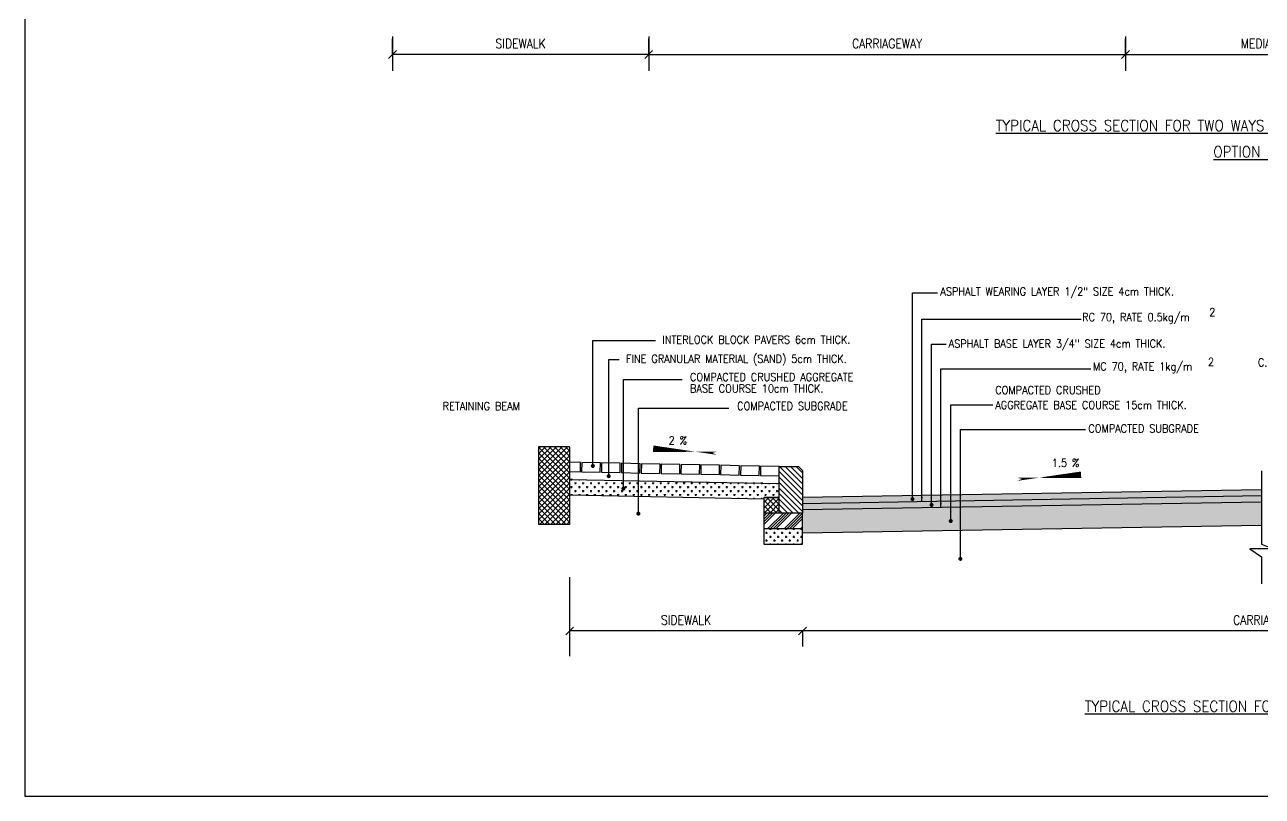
# Model space of a CAD drawing. Extents: x 994 to 1076, y -64.5 to -7.5.
# Drawn here: x 994.02 to 1033.88, y -64.52 to -39.69 of the extents above; entities that cross this region are included whole.
import ezdxf
from ezdxf.enums import TextEntityAlignment as Align

# ---------------------------------------------------------------- set-up
doc = ezdxf.new("R2010")
doc.units = 0
doc.header["$LTSCALE"] = 4
doc.header["$MEASUREMENT"] = 0
doc.layers.get('0').update_dxf_attribs({"linetype": 'CONTINUOUS'})
doc.layers.get('DEFPOINTS').update_dxf_attribs({"linetype": 'CONTINUOUS'})
for name, color, linetype in [('Detail Description', 7, 'CONTINUOUS'), ('Detail Dimension', 7, 'CONTINUOUS'), ('Detail Text', 7, 'CONTINUOUS'), ('DETAILS', 7, 'CONTINUOUS'), ('Head Title Block', 7, 'CONTINUOUS')]:
    doc.layers.add(name, color=color, linetype=linetype)
doc.styles.add('ROMANC', font='romanc')
doc.styles.add('ROMANS', font='ROMANS.shx', dxfattribs={"width": 0.85, "height": 0.3})
doc.styles.get("Standard").update_dxf_attribs({"font": 'TXT.SHX'})
doc.dimstyles.get("Standard").update_dxf_attribs({"dimtxt": 0.85, "dimasz": 0.25, "dimexe": 0.5, "dimexo": 0, "dimgap": 0.2, "dimtad": 1, "dimdec": 0, "dimlfac": 20, "dimzin": 0, "dimdsep": 46, "dimtxsty": 'ROMANS', "dimblk": 'OBLIQUE', "dimcen": 0, "dimclrd": 5, "dimclre": 2, "dimclrt": 6, "dimadec": 0, "dimazin": 0, "dimtfac": 100, "dimtdec": 0, "dimtix": 1, "dimtofl": 0, "dimtmove": 2, "dimatfit": 3, "dimfxl": 1, "dimtolj": 1, "dimtzin": 0, "dimarcsym": 0})
doc.dimstyles.new('STANDARD 10', dxfattribs={"dimscale": 0, "dimtxt": 0.5, "dimasz": 2, "dimexe": 2.5, "dimexo": 0.06, "dimgap": 1, "dimtad": 1, "dimdec": 0, "dimzin": 0, "dimdsep": 46, "dimtxsty": 'Standard', "dimblk": 'OBLIQUE', "dimcen": 0.09, "dimclrd": 5, "dimclre": 2, "dimclrt": 6, "dimadec": 0, "dimazin": 0, "dimtfac": 1, "dimtdec": 0, "dimtofl": 0, "dimtmove": 2, "dimatfit": 3, "dimfxl": 1, "dimtolj": 1, "dimtzin": 0, "dimarcsym": 0})

# ---------------------------------------------------------------- blocks, each defined once
blk = doc.blocks.new('_Oblique')
at = {"color": 0, "linetype": 'ByBlock', "lineweight": -2}
blk.add_line((-0.5, -0.5), (0.5, 0.5), dxfattribs=at)
blk = doc.blocks.new('*D4')
at = {"layer": 'DEFPOINTS', "color": 0, "linetype": 'Continuous', "transparency": 16777216}
for p in [(1019.069, -59.198), (1019.069, -59.198), (1049.069, -59.198)]:
    blk.add_point(p, dxfattribs=at)
at = {"layer": 'Detail Dimension', "color": 2, "linetype": 'Continuous', "lineweight": -2, "transparency": 16777216}
for p, q in [((1019.069, -59.198), (1019.069, -59.698)), ((1049.069, -59.198), (1049.069, -59.698))]:
    blk.add_line(p, q, dxfattribs=at)
at = {"layer": 'Detail Dimension', "color": 5, "linetype": 'Continuous', "lineweight": -2, "transparency": 16777216}
blk.add_line((1049.069, -59.198), (1019.069, -59.198), dxfattribs=at)
at = {"layer": 'Detail Dimension', "color": 5, "linetype": 'Continuous', "lineweight": -2, "transparency": 16777216, "xscale": 0.25, "yscale": 0.25, "zscale": 0.25}
for p, rotation in [((1019.069, -59.198), 179.9999999999999), ((1049.069, -59.198), 359.9999999999999)]:
    blk.add_blockref('_Oblique', p, dxfattribs=dict(at, rotation=rotation))
at = {"layer": 'Detail Dimension', "color": 6, "linetype": 'Continuous', "transparency": 16777216, "insert": (1034.069, -58.848), "char_height": 0.3, "attachment_point": 5, "style": 'ROMANS'}
blk.add_mtext('\\A1;CARRIAGEWAY', dxfattribs=at)
blk = doc.blocks.new('*D5')
at = {"layer": 'DEFPOINTS', "color": 0, "linetype": 'Continuous', "transparency": 16777216}
for p in [(1011.569, -59.198), (1011.569, -59.198), (1019.069, -59.198)]:
    blk.add_point(p, dxfattribs=at)
at = {"layer": 'Detail Dimension', "color": 2, "linetype": 'Continuous', "lineweight": -2, "transparency": 16777216}
for p, q in [((1011.569, -59.198), (1011.569, -59.698)), ((1019.069, -59.198), (1019.069, -59.698))]:
    blk.add_line(p, q, dxfattribs=at)
at = {"layer": 'Detail Dimension', "color": 5, "linetype": 'Continuous', "lineweight": -2, "transparency": 16777216}
blk.add_line((1019.069, -59.198), (1011.569, -59.198), dxfattribs=at)
at = {"layer": 'Detail Dimension', "color": 5, "linetype": 'Continuous', "lineweight": -2, "transparency": 16777216, "xscale": 0.25, "yscale": 0.25, "zscale": 0.25}
for p, rotation in [((1011.569, -59.198), 179.9999999999999), ((1019.069, -59.198), 359.9999999999999)]:
    blk.add_blockref('_Oblique', p, dxfattribs=dict(at, rotation=rotation))
at = {"layer": 'Detail Dimension', "color": 6, "linetype": 'Continuous', "transparency": 16777216, "insert": (1015.319, -58.848), "char_height": 0.3, "attachment_point": 5, "style": 'ROMANS'}
blk.add_mtext('\\A1;SIDEWALK', dxfattribs=at)
blk = doc.blocks.new('FLOW')
at = {"color": 6, "linetype": 'Continuous'}
blk.add_lwpolyline([(1.64, -1.33, 0, 1.48, 0), (0, 0, 0, 0.844, 0), (-4.3, 3.48, 0.844, 0.844, 0)], format="xyseb", dxfattribs=at)
blk = doc.blocks.new('*D18')
at = {"layer": 'DEFPOINTS', "color": 0, "linetype": 'Continuous', "transparency": 16777216}
for p in [(1005.863, -40.644), (1005.863, -40.644), (1014.117, -40.644)]:
    blk.add_point(p, dxfattribs=at)
at = {"layer": 'Detail Dimension', "color": 2, "linetype": 'Continuous', "lineweight": -2, "transparency": 16777216}
for p, q in [((1005.863, -40.644), (1005.863, -40.144)), ((1014.117, -40.644), (1014.117, -40.144))]:
    blk.add_line(p, q, dxfattribs=at)
at = {"layer": 'Detail Dimension', "color": 5, "linetype": 'Continuous', "lineweight": -2, "transparency": 16777216}
blk.add_line((1014.117, -40.644), (1005.863, -40.644), dxfattribs=at)
at = {"layer": 'Detail Dimension', "color": 5, "linetype": 'Continuous', "lineweight": -2, "transparency": 16777216, "xscale": 0.25, "yscale": 0.25, "zscale": 0.25}
for p, rotation in [((1005.863, -40.644), 179.9999999999975), ((1014.117, -40.644), 359.9999999999975)]:
    blk.add_blockref('_Oblique', p, dxfattribs=dict(at, rotation=rotation))
at = {"layer": 'Detail Dimension', "color": 6, "linetype": 'Continuous', "transparency": 16777216, "insert": (1009.99, -40.294), "char_height": 0.3, "attachment_point": 5, "style": 'ROMANS'}
blk.add_mtext('\\A1;SIDEWALK', dxfattribs=at)
blk = doc.blocks.new('*D19')
at = {"layer": 'DEFPOINTS', "color": 0, "linetype": 'Continuous', "transparency": 16777216}
for p in [(1014.117, -40.644), (1029.472, -40.644), (1029.472, -40.644)]:
    blk.add_point(p, dxfattribs=at)
at = {"layer": 'Detail Dimension', "color": 2, "linetype": 'Continuous', "lineweight": -2, "transparency": 16777216}
for p, q in [((1014.117, -40.644), (1014.117, -40.144)), ((1029.472, -40.644), (1029.472, -40.144))]:
    blk.add_line(p, q, dxfattribs=at)
at = {"layer": 'Detail Dimension', "color": 5, "linetype": 'Continuous', "lineweight": -2, "transparency": 16777216}
blk.add_line((1014.117, -40.644), (1029.472, -40.644), dxfattribs=at)
at = {"layer": 'Detail Dimension', "color": 5, "linetype": 'Continuous', "lineweight": -2, "transparency": 16777216, "xscale": 0.25, "yscale": 0.25, "zscale": 0.25, "rotation": 180}
blk.add_blockref('_Oblique', (1014.117, -40.644), dxfattribs=at)
at = {"layer": 'Detail Dimension', "color": 5, "linetype": 'Continuous', "lineweight": -2, "transparency": 16777216, "xscale": 0.25, "yscale": 0.25, "zscale": 0.25}
blk.add_blockref('_Oblique', (1029.472, -40.644), dxfattribs=at)
at = {"layer": 'Detail Dimension', "color": 6, "linetype": 'Continuous', "transparency": 16777216, "insert": (1021.794, -40.294), "char_height": 0.3, "attachment_point": 5, "style": 'ROMANS'}
blk.add_mtext('\\A1;CARRIAGEWAY', dxfattribs=at)
blk = doc.blocks.new('*D20')
at = {"layer": 'DEFPOINTS', "color": 0, "linetype": 'Continuous', "transparency": 16777216}
for p in [(1029.472, -40.644), (1038.122, -40.644), (1038.122, -40.644)]:
    blk.add_point(p, dxfattribs=at)
at = {"layer": 'Detail Dimension', "color": 2, "linetype": 'Continuous', "lineweight": -2, "transparency": 16777216}
for p, q in [((1029.472, -40.644), (1029.472, -40.144)), ((1038.122, -40.644), (1038.122, -40.144))]:
    blk.add_line(p, q, dxfattribs=at)
at = {"layer": 'Detail Dimension', "color": 5, "linetype": 'Continuous', "lineweight": -2, "transparency": 16777216}
blk.add_line((1029.472, -40.644), (1038.122, -40.644), dxfattribs=at)
at = {"layer": 'Detail Dimension', "color": 5, "linetype": 'Continuous', "lineweight": -2, "transparency": 16777216, "xscale": 0.25, "yscale": 0.25, "zscale": 0.25, "rotation": 180}
blk.add_blockref('_Oblique', (1029.472, -40.644), dxfattribs=at)
at = {"layer": 'Detail Dimension', "color": 5, "linetype": 'Continuous', "lineweight": -2, "transparency": 16777216, "xscale": 0.25, "yscale": 0.25, "zscale": 0.25}
blk.add_blockref('_Oblique', (1038.122, -40.644), dxfattribs=at)
at = {"layer": 'Detail Dimension', "color": 6, "linetype": 'Continuous', "transparency": 16777216, "insert": (1033.797, -40.294), "char_height": 0.3, "attachment_point": 5, "style": 'ROMANS'}
blk.add_mtext('\\A1;MEDIAN', dxfattribs=at)

msp = doc.modelspace()

# ---------------------------------------------------------------- hatches: boundary and pattern name
at = {"linetype": 'Continuous'}
h = msp.add_hatch(dxfattribs=at)
h.set_pattern_fill('ANSI37', color=2, style=0)
h.set_pattern_definition([(45, (4.90406, -33.32761), (-0.088388348, 0.088388348), []), (135, (4.90406, -33.32761), (-0.088388348, -0.088388348), [])])
h.paths.add_polyline_path([(1010.569, -55.77), (1011.569, -55.77), (1011.569, -53.27), (1010.569, -53.27)])
at = {"layer": 'DETAILS', "linetype": 'Continuous'}
h = msp.add_hatch(dxfattribs=at)
h.set_pattern_fill('ANSI31', color=2, style=0)
h.set_pattern_definition([(135, (2067.91339, -22.32284), (0.088388348, 0.088388348), [])])
h.paths.add_polyline_path([(1018.319, -53.905), (1018.944, -53.905), (1019.069, -54.03), (1019.069, -54.655), (1019.069, -54.905), (1019.062, -54.905), (1019.068, -55.305), (1019.069, -55.305), (1019.069, -55.405), (1018.319, -55.405)])
h = msp.add_hatch(dxfattribs=at)
h.set_pattern_fill('CROSS', color=2, scale=0.5, style=0)
h.set_pattern_definition([(180, (2067.91339, -22.32284), (-0.125, 0.125), [0.0625, -0.1875]), (90, (2067.88214, -22.35409), (0.125, 0.125), [0.0625, -0.1875])])
h.paths.add_polyline_path([(1011.569, -54.32), (1018.319, -54.455), (1018.319, -54.905), (1017.819, -54.905), (1017.819, -54.946), (1011.569, -54.821)])
h = msp.add_hatch(dxfattribs=at)
h.set_pattern_fill('ANSI37', color=2, style=0)
h.set_pattern_definition([(135, (2067.91339, -22.32284), (0.088388348, 0.088388348), []), (45, (2067.91339, -22.32284), (0.088388348, -0.088388348), [])])
h.paths.add_polyline_path([(1017.819, -54.905), (1018.319, -54.905), (1018.319, -55.405), (1017.819, -55.405)])
h = msp.add_hatch(dxfattribs=at)
h.set_pattern_fill('AR-CONC', color=2, scale=0.03, style=0)
h.set_pattern_definition([(50, (-6093.18198, -2827.27284), (0.2151780548, -0.0188256405), [0.0225, -0.2475]), (355, (-6093.18198, -2827.27284), (-0.0416254, 0.22565764), [0.018, -0.198]), (100.4514, (-6093.16405, -2827.2744), (0.1735528145, 0.2068318626), [0.019122057, -0.2103426336]), (46.1842, (-6093.18198, -2827.21284), (0.320172315, -0.049655704), [0.03375, -0.37125]), (96.6356, (-6093.1553, -2827.21698), (0.280398812, 0.292235361), [0.028683086, -0.3155139]), (351.1842, (-6093.18198, -2827.21284), (0.280398584, 0.29223558), [0.027, -0.297]), (21, (-6093.15198, -2827.22784), (0.1790721156, -0.120785667), [0.0225, -0.2475]), (326, (-6093.15198, -2827.22784), (0.0729945996, 0.2175450135), [0.018, -0.198]), (71.4514, (-6093.13706, -2827.2379), (0.2520667886, 0.096759149), [0.019122057, -0.2103426336]), (37.5, (-6093.18198, -2827.27284), (0.0036479566, 0.09986815615), [0, -0.1956, 0, -0.201, 0, -0.19875]), (7.5, (-6093.18198, -2827.27284), (0.0789208612, 0.1183235136), [0, -0.1146, 0, -0.1911, 0, -0.07575]), (327.5, (-6093.24888, -2827.27284), (0.16014673085, -0.0067664615), [0, -0.075, 0, -0.234, 0, -0.3105]), (317.5, (-6093.27888, -2827.27284), (0.1749558508, 0.0300314947), [0, -0.0975, 0, -0.1554, 0, -0.2205])])
h.paths.add_polyline_path([(1019.069, -54.905), (1019.069, -55.105), (1033.852, -54.855), (1033.852, -54.655)])
h = msp.add_hatch(dxfattribs=at)
h.set_pattern_fill('SWAMP', color=2, scale=0.11, angle=45, style=0)
h.set_pattern_definition([(45, (-6093.18198, -2827.27284), (-0.0284700949, 0.1062518408), [0.01375, -0.09625]), (135, (-6093.17712, -2827.26798), (-0.10625184083, 0.0284700949), [0.006875, -0.1836505887]), (135, (-6093.175904, -2827.266763), (-0.10625184083, 0.0284700949), [0.0055, -0.1850255887]), (135, (-6093.178334, -2827.269194), (-0.10625184083, 0.0284700949), [0.0055, -0.1850255887]), (105, (-6093.17469, -2827.26555), (-0.1062518408, 0.028470095), [0.0044, -0.1056]), (165, (-6093.17955, -2827.27041), (-0.0777817459, -0.0777817458), [0.0044, -0.1056])])
h.paths.add_polyline_path([(1033.852, -55.055), (1033.852, -54.855), (1019.069, -55.105), (1019.069, -55.155), (1019.069, -55.255), (1019.069, -55.305)])
h = msp.add_hatch(dxfattribs=at)
h.set_pattern_fill('CROSS', color=2, scale=0.5, style=0)
h.set_pattern_definition([(0, (0, -7.66954), (0.125, 0.125), [0.0625, -0.1875]), (90, (0.03125, -7.7008), (-0.125, 0.125), [0.0625, -0.1875])])
h.paths.add_polyline_path([(1049.069, -56.055), (1049.069, -55.305), (1034.286, -55.055), (1034.286, -55.805)])
h.paths.add_polyline_path([(1019.069, -55.305), (1019.069, -56.055), (1033.852, -55.805), (1033.852, -55.055)])
h = msp.add_hatch(dxfattribs=at)
h.set_pattern_fill('ANSI34', color=2, scale=0.5, angle=90, style=0)
h.set_pattern_definition([(45, (2067.9134, -22.32284), (0.26516504, -0.26516504), []), (45, (2067.9134, -22.23445), (0.26516504, -0.26516504), []), (45, (2067.9134, -22.14606), (0.26516504, -0.26516504), []), (45, (2067.9134, -22.05768), (0.26516504, -0.26516504), [])])
h.paths.add_polyline_path([(1019.069, -55.905), (1019.069, -55.405), (1018.319, -55.405), (1017.819, -55.405), (1017.819, -55.905)])
h = msp.add_hatch(dxfattribs=at)
h.set_pattern_fill('CROSS', color=2, scale=0.5, angle=90, style=0)
h.set_pattern_definition([(90, (2067.91339, -22.32284), (0.125, 0.125), [0.0625, -0.1875]), (7e-15, (2067.88214, -22.29159), (0.125, -0.125), [0.0625, -0.1875])])
h.paths.add_polyline_path([(1017.819, -55.905), (1017.819, -56.405), (1019.069, -56.405), (1019.069, -55.905)])

# ---------------------------------------------------------------- linework, layer by layer
at = {"layer": 'Detail Dimension', "color": 2, "linetype": 'Continuous'}
for p, q in [((1005.863, -40.069), (1005.863, -41.171)), ((1029.472, -40.069), (1029.472, -41.171))]:
    msp.add_line(p, q, dxfattribs=at)
at = {"layer": 'Detail Dimension', "color": 3, "linetype": 'Continuous'}
msp.add_line((1014.117, -40.069), (1014.117, -41.171), dxfattribs=at)
at = {"layer": 'Detail Text', "color": 5, "linetype": 'Continuous'}
msp.add_lwpolyline([(1010.859, -53.284, 0, 0.243, 0), (1010.859, -52.924, 0, 0, 0), (1010.859, -52.17, 0, 0, 0), (1007.491, -52.17, 0, 0, 0)], format="xyseb", dxfattribs=at)
at = {"layer": 'DETAILS', "color": 9, "linetype": 'Continuous'}
for p, q in [((1011.569, -53.27), (1010.569, -53.27)), ((1010.569, -53.27), (1010.569, -55.77)), ((1011.569, -53.27), (1011.569, -55.77)), ((1011.569, -55.77), (1010.569, -55.77))]:
    msp.add_line(p, q, dxfattribs=at)
at = {"layer": 'DETAILS', "color": 3, "linetype": 'Continuous'}
for p, q in [((1011.569, -54.32), (1018.319, -54.455)), ((1011.569, -54.821), (1017.819, -54.946)), ((1033.852, -54.655), (1019.069, -54.905)), ((1018.319, -55.405), (1017.819, -55.405)), ((1033.852, -55.805), (1019.069, -56.055))]:
    msp.add_line(p, q, dxfattribs=at)
at = {"layer": 'DETAILS', "color": 7, "linetype": 'Continuous'}
for p, q in [((1033.852, -54.855), (1019.069, -55.105)), ((1033.852, -55.055), (1019.069, -55.305))]:
    msp.add_line(p, q, dxfattribs=at)
at = {"layer": 'DETAILS', "color": 2, "linetype": 'Continuous'}
msp.add_line((1011.569, -57.468), (1011.569, -60.01), dxfattribs=at)
at = {"layer": 'DETAILS', "color": 6, "linetype": 'Continuous'}
msp.add_lwpolyline([(1011.569, -54.07), (1011.914, -54.077), (1011.92, -53.777), (1011.569, -53.77)], dxfattribs=at)
for points in [[(1011.96, -53.778), (1011.954, -54.078), (1012.554, -54.09), (1012.56, -53.79)], [(1012.6, -53.791), (1012.594, -54.091), (1013.194, -54.103), (1013.2, -53.803)], [(1013.24, -53.804), (1013.234, -54.104), (1013.834, -54.116), (1013.84, -53.816)], [(1013.88, -53.817), (1013.874, -54.116), (1014.474, -54.128), (1014.48, -53.829)], [(1014.52, -53.829), (1014.514, -54.129), (1015.114, -54.141), (1015.12, -53.841)], [(1015.16, -53.842), (1015.154, -54.142), (1015.753, -54.154), (1015.759, -53.854)], [(1015.799, -53.855), (1015.793, -54.155), (1016.393, -54.167), (1016.399, -53.867)], [(1016.439, -53.868), (1016.433, -54.168), (1017.033, -54.18), (1017.039, -53.88)], [(1017.079, -53.881), (1017.073, -54.18), (1017.673, -54.192), (1017.679, -53.893)], [(1017.719, -53.893), (1017.713, -54.193), (1018.313, -54.205), (1018.319, -53.905)]]:
    msp.add_lwpolyline(points, close=True, dxfattribs=at)
at = {"layer": 'DETAILS', "color": 4, "linetype": 'Continuous'}
msp.add_lwpolyline([(1018.319, -53.905), (1018.944, -53.905), (1019.069, -54.03), (1019.069, -55.405), (1019.069, -55.405), (1018.319, -55.405), (1018.319, -53.905)], dxfattribs=at)
msp.add_lwpolyline([(1018.319, -53.905), (1018.944, -53.905), (1019.069, -54.03), (1019.069, -55.405), (1019.069, -55.405), (1018.319, -55.405), (1018.319, -53.905)], dxfattribs=at)
at = {"layer": 'DETAILS', "color": 9, "linetype": 'Continuous'}
msp.add_lwpolyline([(1033.852, -54.041), (1033.852, -56.411), (1034.227, -56.561), (1033.477, -56.561), (1033.852, -56.811), (1033.852, -57.688)], dxfattribs=at)
at = {"layer": 'DETAILS', "color": 3, "linetype": 'Continuous'}
for points in [[(1017.819, -54.905), (1017.819, -54.905), (1017.819, -56.405), (1019.069, -56.405), (1019.069, -55.405)], [(1017.819, -54.905), (1018.319, -54.905), (1017.819, -54.905), (1017.819, -55.905), (1019.069, -55.905), (1019.069, -55.405)]]:
    msp.add_lwpolyline(points, dxfattribs=at)
at = {"layer": 'Head Title Block', "color": 132}
msp.add_lwpolyline([(994.02, -64.519), (1076.02, -64.519), (1076.02, -7.519), (994.02, -7.519)], close=True, dxfattribs=at)
msp.add_lwpolyline([(994.02, -64.519), (1076.02, -64.519), (1076.02, -7.519), (994.02, -7.519)], close=True, dxfattribs=at)

# ---------------------------------------------------------------- block references
at = {"layer": 'DETAILS', "color": 3}
for p, xscale, yscale, zscale, rotation in [((1015.638, -53.432), -0.2499999999994785, 0.25, 0.25, 137.0300016593248), ((1026.66, -54.27), 0.2499999999994785, 0.2499999999994785, 0.2499999999994785, 222.9699983406752)]:
    msp.add_blockref('FLOW', p, dxfattribs=dict(at, xscale=xscale, yscale=yscale, zscale=zscale, rotation=rotation))

# ---------------------------------------------------------------- texts
at = {"layer": 'Detail Description', "color": 6, "style": 'ROMANC', "width": 0.9}
for s, p in [('%%uTYPICAL CROSS SECTION FOR TWO WAYS ROAD WITH MEDIAN AND SIDEWALKE.', (1033.591, -42.932)), ('%%uOPTION - 2', (1033.591, -43.776))]:
    msp.add_text(s, height=0.35391, dxfattribs=at).set_placement(p, align=Align.MIDDLE)
msp.add_text('%%uTYPICAL CROSS SECTION FOR ONE WAY ASPHALT ROAD', height=0.35391, dxfattribs=at).set_placement((1034.037, -61.624), align=Align.MIDDLE_CENTER)
at = {"layer": 'Detail Text', "color": 6, "style": 'ROMANS', "width": 0.89}
for s, height, p in [('ASPHALT WEARING LAYER 1/2" SIZE 4cm THICK.', 0.25785, (1023.508, -48.401)), (' RC 70, RATE 0.5kg/m', 0.25785, (1027.917, -49.225)), ('2', 0.258, (1032.171, -49.066)), ('INTERLOCK BLOCK PAVERS 6cm THICK.', 0.25785, (1014.556, -49.954)), ('ASPHALT BASE LAYER 3/4" SIZE 4cm THICK.', 0.25785, (1023.776, -50.081)), ('FINE GRANULAR MATERIAL (SAND) 5cm THICK.', 0.25785, (1013.386, -50.568)), ('MC 70, RATE 1kg/m', 0.25785, (1028.425, -50.813)), ('2', 0.258, (1032.127, -50.669)), ('C.L', 0.2578, (1033.735, -50.685))]:
    msp.add_text(s, height=height, dxfattribs=at).set_placement(p)
for s, height, p in [('COMPACTED CRUSHED AGGREGATE', 0.25785, (1015.446, -51.026)), ('BASE COURSE 10cm THICK.', 0.25785, (1015.446, -51.396)), ('COMPACTED CRUSHED', 0.25785, (1025.278, -51.447)), ('AGGREGATE BASE COURSE 15cm THICK.', 0.25785, (1025.278, -51.927)), ('RETAINING BEAM', 0.25785, (1007.481, -51.961)), ('COMPACTED SUBGRADE', 0.25785, (1016.963, -51.959)), ('COMPACTED SUBGRADE', 0.25785, (1028.276, -52.684)), ('2 %', 0.2578, (1014.757, -53.065)), ('1.5 %', 0.2578, (1027.099, -53.791))]:
    msp.add_text(s, height=height, dxfattribs=at).set_placement(p, align=Align.MIDDLE_LEFT)

# ---------------------------------------------------------------- dimensions: what is measured, and where the dimension line sits
at = {"layer": 'Detail Dimension', "color": 3, "linetype": 'Continuous'}
for p1, p2, text, picture, middle in [((1014.117, -40.644), (1005.863, -40.644), 'SIDEWALK', '*D18', (1009.99, -40.294)), ((1014.117, -40.644), (1029.472, -40.644), 'CARRIAGEWAY', '*D19', (1021.794, -40.294)), ((1029.472, -40.644), (1038.122, -40.644), 'MEDIAN', '*D20', (1033.797, -40.294))]:
    dim = msp.add_aligned_dim(p1=p1, p2=p2, distance=0, text=text, dimstyle='Standard', dxfattribs=at)
    dim.commit()
    dim.dimension.update_dxf_attribs({"geometry": picture, "text_midpoint": middle})
at = {"layer": 'Detail Dimension', "color": 9, "linetype": 'Continuous'}
for p1, p2, text, picture, middle in [((1019.069, -59.198), (1011.569, -59.198), 'SIDEWALK', '*D5', (1015.319, -58.848)), ((1049.069, -59.198), (1019.069, -59.198), 'CARRIAGEWAY', '*D4', (1034.069, -58.848))]:
    dim = msp.add_aligned_dim(p1=p1, p2=p2, distance=0, text=text, dimstyle='Standard', override={"dimse1": 0, "dimse2": 0}, dxfattribs=at)
    dim.commit()
    dim.dimension.update_dxf_attribs({"geometry": picture, "text_midpoint": middle})

# ---------------------------------------------------------------- leaders
at = {"layer": 'Detail Text', "color": 220, "linetype": 'Continuous'}
for points, override in [([(1022.611, -54.954), (1022.611, -48.32), (1023.417, -48.32)], {"dimscale": 1, "dimasz": 0.13, "dimtad": 0, "dimldrblk": 'Dot'}), ([(1022.915, -55.04), (1022.915, -49.167), (1028.042, -49.167)], {"dimscale": 1, "dimasz": 0.15, "dimtad": 0}), ([(1012.316, -53.888), (1012.316, -49.846), (1014.335, -49.846)], {"dimscale": 1, "dimasz": 0.13, "dimtad": 0, "dimldrblk": 'Dot'}), ([(1023.225, -55.144), (1023.225, -49.965), (1023.692, -49.965)], {"dimscale": 1, "dimasz": 0.13, "dimtad": 0, "dimldrblk": 'Dot'}), ([(1012.828, -54.217), (1012.828, -50.46), (1013.169, -50.46)], {"dimscale": 1, "dimasz": 0.13, "dimtad": 0, "dimldrblk": 'Dot'}), ([(1023.529, -55.23), (1023.529, -50.761), (1028.35, -50.761)], {"dimscale": 1, "dimasz": 0.15, "dimtad": 0}), ([(1013.301, -54.614), (1013.301, -51.105), (1015.192, -51.105)], {"dimscale": 1, "dimasz": 0.13, "dimtad": 0, "dimldrblk": 'Dot'}), ([(1013.782, -55.423), (1013.782, -52.026), (1016.701, -52.026)], {"dimscale": 1, "dimasz": 0.13, "dimtad": 0, "dimldrblk": 'Dot'}), ([(1023.844, -55.659), (1023.844, -51.921), (1025.198, -51.921)], {"dimscale": 1, "dimasz": 0.13, "dimtad": 0, "dimldrblk": 'Dot'}), ([(1024.154, -56.879), (1024.154, -52.719), (1028.186, -52.719)], {"dimscale": 1, "dimasz": 0.13, "dimtad": 0, "dimldrblk": 'Dot'})]:
    msp.add_leader(points, dimstyle='STANDARD 10', override=override, dxfattribs=at)

doc.saveas('drawing.dxf')
